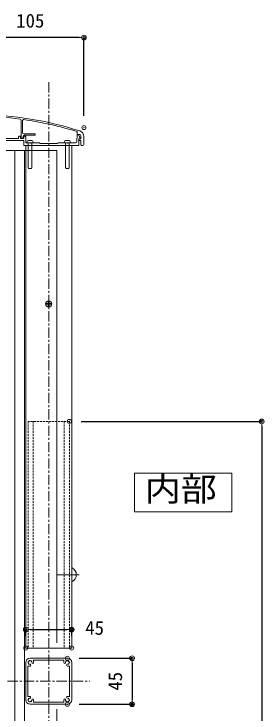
# Model space of a CAD drawing. Units: millimetres, scale not verified. Extents: x -1682 to 1682, y -1188 to 1188.
# Drawn here: x -131 to 114, y 41 to 725 of the extents above; entities that cross this region are included whole.
import ezdxf
from ezdxf.enums import TextEntityAlignment as Align

# ---------------------------------------------------------------- set-up
doc = ezdxf.new("R2010")
doc.units = ezdxf.units.MM
doc.header["$LTSCALE"] = 8
doc.header["$PDMODE"] = 32
doc.header["$PDSIZE"] = 4
doc.linetypes.add('USER1', pattern=[2, 1.25, -0.25, 0.25, -0.25])
doc.linetypes.add('USER3', pattern=[0.375, 0.25, -0.125])
for name, color, linetype, lineweight in [('0-0_0', 7, 'Continuous', 18), ('0-1_DEFPOINTS', 7, 'Continuous', 18), ('0-4_アンカー', 4, 'Continuous', 18), ('0-6_6ﾊｯﾁﾝｸﾞ', 4, 'Continuous', 18), ('0-7_2躯体線', 4, 'Continuous', 18), ('0-8_3中心線', 2, 'USER1', 18), ('0-9_41ｱﾙﾐ', 6, 'Continuous', 18), ('0-C_P4-12', 7, 'Continuous', 18), ('1-3_101', 7, 'Continuous', 18)]:
    doc.layers.add(name, color=color, linetype=linetype, lineweight=lineweight)
doc.layers.add('0-A_1手摺寸法', color=7, linetype='Continuous')
doc.layers.add('1-5_8寸法', color=7, linetype='Continuous')
doc.styles.add('ＭＳ ゴシック', font='')
doc.styles.get('ＭＳ ゴシック').set_extended_font_data('MS Gothic')

# ---------------------------------------------------------------- blocks, each defined once
blk = doc.blocks.new('_ORIGIN2')
at = {"layer": '0-0_0'}
blk.add_line((-0.5, 0), (-1, 0), dxfattribs=at)
for radius in [0.5, 0.25]:
    blk.add_circle((0, 0), radius, dxfattribs=at)
blk = doc.blocks.new('D39')
at = {"layer": '0-1_DEFPOINTS'}
for p in [(-32.779, -1649.064), (-32.779, -1694.064), (30.548, -1694.064)]:
    blk.add_point(p, dxfattribs=at)
at = {"layer": '0-A_1手摺寸法'}
for p, q in [((-21.279, -1649.064), (30.548, -1649.064)), ((30.548, -1653.664), (30.548, -1689.464)), ((-21.279, -1694.064), (30.548, -1694.064))]:
    blk.add_line(p, q, dxfattribs=at)
at = {"layer": '0-A_1手摺寸法', "xscale": 4.6, "yscale": 4.6}
for p, rotation in [((30.548, -1649.064), 90), ((30.548, -1694.064), 270)]:
    blk.add_blockref('_ORIGIN2', p, dxfattribs=dict(at, rotation=rotation))
at = {"layer": '0-A_1手摺寸法', "style": 'ＭＳ ゴシック'}
blk.add_text('45', height=13.49, rotation=90, dxfattribs=at).set_placement((24.798, -1680.764), align=Align.BOTTOM_LEFT)
blk = doc.blocks.new('D40')
at = {"layer": '0-1_DEFPOINTS'}
for p in [(-28.579, -1620.978), (-73.579, -1639.064), (-28.579, -1639.064)]:
    blk.add_point(p, dxfattribs=at)
at = {"layer": '0-A_1手摺寸法'}
for p, q in [((-73.579, -1627.564), (-73.579, -1620.978)), ((-68.979, -1620.978), (-33.179, -1620.978)), ((-28.579, -1627.564), (-28.579, -1620.978))]:
    blk.add_line(p, q, dxfattribs=at)
at = {"layer": '0-A_1手摺寸法', "xscale": 4.6, "yscale": 4.6, "rotation": 180}
blk.add_blockref('_ORIGIN2', (-73.579, -1620.978), dxfattribs=at)
at = {"layer": '0-A_1手摺寸法', "xscale": 4.6, "yscale": 4.6}
blk.add_blockref('_ORIGIN2', (-28.579, -1620.978), dxfattribs=at)
at = {"layer": '0-A_1手摺寸法', "style": 'ＭＳ ゴシック'}
blk.add_text('45', height=13.49, dxfattribs=at).set_placement((-15.311, -1630.178), align=Align.BOTTOM_LEFT)
blk = doc.blocks.new('D43')
at = {"layer": '0-1_DEFPOINTS'}
for p in [(-121.579, -1041.788), (-121.579, -1118.355), (-16.579, -1129.828)]:
    blk.add_point(p, dxfattribs=at)
at = {"layer": '0-A_1手摺寸法'}
for p, q in [((-121.579, -1106.855), (-121.579, -1041.788)), ((-21.179, -1041.788), (-116.979, -1041.788)), ((-16.579, -1118.328), (-16.579, -1041.788))]:
    blk.add_line(p, q, dxfattribs=at)
at = {"layer": '0-A_1手摺寸法', "xscale": 4.6, "yscale": 4.6, "rotation": 180}
blk.add_blockref('_ORIGIN2', (-121.579, -1041.788), dxfattribs=at)
at = {"layer": '0-A_1手摺寸法', "xscale": 4.6, "yscale": 4.6}
blk.add_blockref('_ORIGIN2', (-16.579, -1041.788), dxfattribs=at)
at = {"layer": '0-A_1手摺寸法', "style": 'ＭＳ ゴシック'}
blk.add_text('105', height=13.49, dxfattribs=at).set_placement((-82.879, -1036.038), align=Align.BOTTOM_LEFT)
blk = doc.blocks.new('D63')
at = {"layer": '0-1_DEFPOINTS'}
blk.add_point((-30.829, -1417.355), dxfattribs=at)
at = {"layer": '0-A_1手摺寸法'}
for p, q in [((-19.329, -1417.355), (157.384, -1417.355)), ((157.384, -1421.955), (157.384, -2212.755))]:
    blk.add_line(p, q, dxfattribs=at)
at = {"layer": '0-A_1手摺寸法', "xscale": 4.6, "yscale": 4.6, "rotation": 90}
blk.add_blockref('_ORIGIN2', (157.384, -1417.355), dxfattribs=at)
blk = doc.blocks.new('A$C064C2458')
at = {"layer": '1-3_101'}
for p, q in [((0.2, 10.604), (0.2, 9.504)), ((6, 10.804), (0.4, 10.804)), ((0.4, 9.304), (4.5, 9.304)), ((5, 8.804), (5, 4)), ((6.5, 7.3), (6.5, 10.304)), ((38, 8.5), (38, 7.3)), ((39.763, 9), (38.5, 9)), ((39.963, 7.2), (39.963, 8.8)), ((42.8, 7), (40.163, 7)), ((43, 8.8), (43, 7.2)), ((44.5, 9), (43.2, 9)), ((45, 3), (45, 8.5)), ((95.488, 10.312), (95.059, 3.438)), ((96.654, 10.5), (95.688, 10.5)), ((98.399, 6.77), (97.122, 10.176)), ((0, 3), (0, 2.5)), ((4.5, 3.5), (0.5, 3.5)), ((4, 1.8), (4, 0.2)), ((4.2, 0), (6.5, 0)), ((37.5, 6.8), (7, 6.8)), ((7, 0.5), (7, 4.8)), ((43, 4.8), (43, 0.5)), ((43.5, 0), (96.5, 0)), ((97, 0.5), (97, 6.3)), ((97.2, 6.5), (98.211, 6.5))]:
    blk.add_line(p, q, dxfattribs=at)
for points in [[(0.5, 2), (2.5, 2), (3.8, 2)], [(7.2, 5), (24.48, 5), (25, 5.3), (25.52, 5), (42.8, 5)], [(94.061, 2.5), (86.32, 2.5), (85.8, 2.2), (85.28, 2.5), (76.5, 2.5), (76, 2), (59, 2), (58.5, 2.5), (49.72, 2.5), (49.2, 2.2), (48.68, 2.5), (45.5, 2.5)]]:
    blk.add_lwpolyline(points, dxfattribs=at)
for centre, radius, start, end in [((0.4, 10.604), 0.2, 90, 180), ((0.4, 9.504), 0.2, 180, 270), ((4.5, 8.804), 0.5, 0, 90), ((6, 10.304), 0.5, 0, 90), ((7, 7.3), 0.5, 180, 270), ((37.5, 7.3), 0.5, 270, 0), ((38.5, 8.5), 0.5, 90, 180), ((39.763, 8.8), 0.2, 0, 90), ((40.163, 7.2), 0.2, 180, 270), ((42.8, 7.2), 0.2, 270, 0), ((43.2, 8.8), 0.2, 90, 180), ((44.5, 8.5), 0.5, 0, 90), ((95.688, 10.3), 0.2, 90, 176.42367), ((96.654, 10), 0.5, 20.55605, 90), ((0.5, 3), 0.5, 90, 180), ((0.5, 2.5), 0.5, 180, 270), ((3.8, 1.8), 0.2, 0, 90), ((4.2, 0.2), 0.2, 180, 270), ((4.5, 4), 0.5, 270, 0), ((6.5, 0.5), 0.5, 270, 0), ((7.2, 4.8), 0.2, 90, 180), ((42.8, 4.8), 0.2, 0, 90), ((43.5, 0.5), 0.5, 180, 270), ((45.5, 3), 0.5, 180, 270), ((94.061, 3.5), 1, 270, 356.42367), ((96.5, 0.5), 0.5, 270, 0), ((97.2, 6.3), 0.2, 90, 180), ((98.211, 6.7), 0.2, 270, 20.55605)]:
    blk.add_arc(centre, radius, start, end, dxfattribs=at)
blk = doc.blocks.new('A$C3E486E1C')
at = {"layer": '0-9_41ｱﾙﾐ'}
for p, q in [((0, 1), (0, 29)), ((3.007, 30), (1, 30)), ((3, 13.5), (3, 27.493)), ((43.5, 24.838), (43.5, 7.4)), ((45, 12.5), (45, 24.364)), ((3, 2.5), (3, 10.5)), ((4.5, 13), (3.5, 13)), ((3.5, 11), (4.5, 11)), ((5, 11.5), (5, 12.5)), ((43.7, 7.2), (45.3, 7.2)), ((45.5, 7.4), (45.5, 9)), ((56.7, 11.5), (46, 11.5)), ((46.5, 10), (56.7, 10)), ((57.2, 10.5), (57.2, 11)), ((98.48, 11.2), (98.48, 13.075)), ((98.98, 10.7), (101, 10.7)), ((102, 9.7), (102, 6.7)), ((105, 1), (105, 8.548)), ((1, 0), (5.5, 0)), ((5.5, 2), (3.5, 2)), ((6, 0.5), (6, 1.5)), ((99.91, 6.237), (100.209, 5.342)), ((101.8, 6.5), (100.1, 6.5)), ((100.683, 5), (101.5, 5)), ((102, 4.5), (102, 0.5)), ((102.5, 0), (104, 0))]:
    blk.add_line(p, q, dxfattribs=at)
for centre, radius, start, end in [((1, 29), 1, 90, 180), ((4, 27.493), 1, 89.50975, 180), ((1.26, -292.757), 322.762, 72.02754, 89.68976), ((1.26, -292.757), 321.262, 82.60145, 89.50975), ((42.5, 24.838), 1, 0, 82.60145), ((46, 24.364), 1, 81.96957, 180), ((1.26, -292.757), 321.262, 72.45031, 81.96957), ((99, 8.548), 6, 0, 72.03027), ((3.5, 13.5), 0.5, 180, 270), ((3.5, 10.5), 0.5, 90, 180), ((4.5, 12.5), 0.5, 0, 90), ((4.5, 11.5), 0.5, 270, 0), ((43.7, 7.4), 0.2, 180, 270), ((46, 12.5), 1, 180, 270), ((45.3, 7.4), 0.2, 270, 0), ((46.5, 9), 1, 90, 180), ((56.7, 11), 0.5, 0, 90), ((56.7, 10.5), 0.5, 270, 0), ((97.98, 13.075), 0.5, 0, 72.45031), ((98.98, 11.2), 0.5, 180, 270), ((101, 9.7), 1, 0, 90), ((1, 1), 1, 180, 270), ((3.5, 2.5), 0.5, 180, 270), ((5.5, 1.5), 0.5, 0, 90), ((5.5, 0.5), 0.5, 270, 0), ((100.1, 6.3), 0.2, 90, 198.43495), ((100.683, 5.5), 0.5, 198.43495, 270), ((101.5, 4.5), 0.5, 0, 90), ((101.8, 6.7), 0.2, 270, 0), ((102.5, 0.5), 0.5, 180, 270), ((104, 1), 1, 270, 0)]:
    blk.add_arc(centre, radius, start, end, dxfattribs=at)

msp = doc.modelspace()

# ---------------------------------------------------------------- linework, layer by layer
at = {"layer": '0-0_0'}
for p, q in [((-119.024, 596.106), (-119.024, 104.397)), ((-74.024, 596.106), (-74.024, 104.397))]:
    msp.add_line(p, q, dxfattribs=at)
at = {"layer": '0-1_DEFPOINTS'}
msp.add_line((-119.024, 104.397), (-74.024, 104.397), dxfattribs=at)
at = {"layer": '0-4_アンカー'}
msp.add_line((-119.024, 596.106), (-74.024, 596.106), dxfattribs=at)
at = {"layer": '0-4_アンカー', "linetype": 'USER3'}
for p, q in [((-116.774, 326.106), (-116.774, 104.397)), ((-76.274, 326.106), (-116.774, 326.106)), ((-111.774, 326.106), (-111.774, 104.397)), ((-81.274, 326.106), (-81.274, 104.397)), ((-76.274, 326.106), (-76.274, 104.397))]:
    msp.add_line(p, q, dxfattribs=at)
at = {"layer": '0-6_6ﾊｯﾁﾝｸﾞ'}
for p, q in [((-117.834, 599.106), (-117.834, 598.806)), ((-112.034, 598.606), (-117.634, 598.606)), ((-116.584, 598.606), (-116.584, 574.568)), ((-113.834, 601.106), (-115.834, 601.106)), ((-113.084, 598.606), (-113.084, 574.568)), ((-111.834, 599.106), (-111.834, 598.806)), ((-81.234, 599.106), (-81.234, 598.806)), ((-81.034, 598.606), (-75.434, 598.606)), ((-79.984, 598.606), (-79.984, 574.568)), ((-79.234, 601.106), (-77.234, 601.106)), ((-76.484, 598.606), (-76.484, 574.568)), ((-75.234, 599.106), (-75.234, 598.806)), ((-116.584, 574.568), (-116.17, 573.568)), ((-113.084, 574.568), (-113.498, 573.568)), ((-79.984, 574.568), (-79.57, 573.568)), ((-76.484, 574.568), (-76.898, 573.568)), ((-113.498, 573.568), (-116.17, 573.568)), ((-79.57, 573.568), (-76.898, 573.568)), ((-93.224, 441.106), (-99.824, 441.106)), ((-97.399, 441.481), (-98.928, 441.481)), ((-98.928, 440.731), (-98.928, 441.481)), ((-97.399, 440.731), (-98.928, 440.731)), ((-96.899, 443.51), (-96.899, 441.981)), ((-96.899, 443.51), (-96.149, 443.51)), ((-96.899, 438.702), (-96.899, 440.231)), ((-96.899, 438.702), (-96.149, 438.702)), ((-96.524, 437.806), (-96.524, 444.406)), ((-96.149, 443.51), (-96.149, 441.981)), ((-96.149, 438.702), (-96.149, 440.231)), ((-95.649, 441.481), (-94.12, 441.481)), ((-95.649, 440.731), (-94.12, 440.731)), ((-94.12, 440.731), (-94.12, 441.481))]:
    msp.add_line(p, q, dxfattribs=at)
msp.add_circle((-96.524, 441.106), 3, dxfattribs=at)
for centre, radius, start, end in [((-115.834, 599.106), 2, 90, 180), ((-117.634, 598.806), 0.2, 180, 270), ((-113.834, 599.106), 2, 0, 90), ((-112.034, 598.806), 0.2, 270, 0), ((-79.234, 599.106), 2, 90, 180), ((-81.034, 598.806), 0.2, 180, 270), ((-77.234, 599.106), 2, 0, 90), ((-75.434, 598.806), 0.2, 270, 0), ((-97.399, 441.981), 0.5, 270, 0), ((-97.399, 440.231), 0.5, 0, 90), ((-95.649, 441.981), 0.5, 180, 270), ((-95.649, 440.231), 0.5, 90, 180)]:
    msp.add_arc(centre, radius, start, end, dxfattribs=at)
at = {"layer": '0-7_2躯体線'}
for p, q in [((-74.024, 169.356), (-74.024, 182.856)), ((-73.524, 182.856), (-74.024, 182.856)), ((-88.964, 176.106), (-66.708, 176.106)), ((-73.524, 169.356), (-74.024, 169.356))]:
    msp.add_line(p, q, dxfattribs=at)
msp.add_arc((-77.219, 176.106), 7.695, 298.69866, 61.30134, dxfattribs=at)
at = {"layer": '0-8_3中心線'}
for p, q in [((-96.524, 657.955), (-96.524, -887.018)), ((-136.831, 71.897), (-56.217, 71.897))]:
    msp.add_line(p, q, dxfattribs=at)
at = {"layer": '0-9_41ｱﾙﾐ'}
for p, q in [((-159.024, 591.106), (-88.524, 591.106)), ((-129.524, -423.894), (-129.524, 591.106)), ((-120.274, -423.894), (-120.274, 591.106)), ((-88.524, 109.397), (-88.524, 591.106)), ((-119.024, 90.197), (-119.024, 53.597)), ((-114.824, 94.397), (-78.224, 94.397)), ((-111.324, 92.397), (-81.724, 92.397)), ((-111.324, 90.197), (-111.324, 92.397)), ((-81.724, 90.197), (-81.724, 92.397)), ((-74.024, 90.197), (-74.024, 53.597)), ((-117.024, 86.697), (-117.024, 57.097)), ((-117.024, 86.697), (-114.824, 86.697)), ((-76.024, 86.697), (-78.224, 86.697)), ((-76.024, 86.697), (-76.024, 57.097)), ((-117.024, 57.097), (-114.824, 57.097)), ((-76.024, 57.097), (-78.224, 57.097)), ((-114.824, 49.397), (-78.224, 49.397)), ((-111.324, 53.597), (-111.324, 51.397)), ((-111.324, 51.397), (-81.724, 51.397)), ((-81.724, 53.597), (-81.724, 51.397)), ((-88.524, -423.894), (-88.524, 44.397))]:
    msp.add_line(p, q, dxfattribs=at)
for centre, radius, start, end in [((-114.824, 90.197), 4.2, 90, 180), ((-116.273, 90.586), 0.5, 165, 232.97569), ((-116.273, 90.586), 0.5, 97.02431, 165), ((-114.824, 90.197), 1.75, 180.35889, 195), ((-114.824, 90.197), 1.75, 195, 209.64111), ((-115.884, 89.137), 0.5, 157.02431, 225), ((-114.824, 90.197), 1.75, 135, 149.64111), ((-114.824, 90.197), 1.75, 120.35889, 135), ((-115.212, 91.646), 0.5, 105, 172.97569), ((-115.212, 91.646), 0.5, 37.02431, 105), ((-114.824, 90.197), 1.75, 75, 89.64111), ((-114.824, 90.197), 1.75, 60.35889, 75), ((-113.763, 91.258), 0.5, 45, 112.97569), ((-113.763, 91.258), 0.5, 337.02431, 45), ((-114.824, 90.197), 1.75, 15, 29.64111), ((-114.824, 90.197), 1.75, 0, 15), ((-112.199, 90.197), 0.875, 180, 0), ((-80.849, 90.197), 0.875, 180, 360), ((-78.224, 90.197), 1.75, 165, 180), ((-78.224, 90.197), 1.75, 150.35889, 165), ((-79.284, 91.258), 0.5, 135, 202.97569), ((-79.284, 91.258), 0.5, 67.02431, 135), ((-78.224, 90.197), 1.75, 105, 119.64111), ((-78.224, 90.197), 1.75, 90.35889, 105), ((-77.836, 91.646), 0.5, 75, 142.97569), ((-78.224, 90.197), 4.2, 360, 90), ((-77.836, 91.646), 0.5, 7.02431, 75), ((-78.224, 90.197), 1.75, 45, 59.64111), ((-78.224, 90.197), 1.75, 30.35889, 45), ((-77.163, 89.137), 0.5, 315, 22.97569), ((-76.775, 90.586), 0.5, 15, 82.97569), ((-78.224, 90.197), 1.75, 330.35889, 345), ((-78.224, 90.197), 1.75, 345, 359.64111), ((-76.775, 90.586), 0.5, 307.02431, 15), ((-115.884, 89.137), 0.5, 225, 292.97569), ((-114.824, 90.197), 1.75, 240.35889, 255), ((-114.824, 90.197), 1.75, 255, 269.64111), ((-114.824, 87.572), 0.875, 270, 90), ((-78.224, 87.572), 0.875, 90, 270), ((-78.224, 90.197), 1.75, 270.35889, 285), ((-78.224, 90.197), 1.75, 285, 299.64111), ((-77.163, 89.137), 0.5, 247.02431, 315), ((-115.884, 54.658), 0.5, 135, 202.97569), ((-115.884, 54.658), 0.5, 67.02431, 135), ((-114.824, 53.597), 1.75, 105, 119.64111), ((-114.824, 53.597), 1.75, 90.35889, 105), ((-114.824, 56.222), 0.875, 270, 90), ((-78.224, 56.222), 0.875, 90, 270), ((-78.224, 53.597), 1.75, 75, 89.64111), ((-78.224, 53.597), 1.75, 60.35889, 75), ((-77.163, 54.658), 0.5, 45, 112.97569), ((-77.163, 54.658), 0.5, 337.02431, 45), ((-114.824, 53.597), 4.2, 180, 270), ((-116.273, 53.209), 0.5, 127.02431, 195), ((-116.273, 53.209), 0.5, 195, 262.97569), ((-114.824, 53.597), 1.75, 165, 179.64111), ((-114.824, 53.597), 1.75, 150.35889, 165), ((-114.824, 53.597), 1.75, 210.35889, 225), ((-114.824, 53.597), 1.75, 225, 239.64111), ((-115.212, 52.148), 0.5, 187.02431, 255), ((-115.212, 52.148), 0.5, 255, 322.97569), ((-114.824, 53.597), 1.75, 270.35889, 285), ((-114.824, 53.597), 1.75, 285, 299.64111), ((-113.763, 52.537), 0.5, 247.02431, 315), ((-113.763, 52.537), 0.5, 315, 22.97569), ((-114.824, 53.597), 1.75, 330.35889, 345), ((-114.824, 53.597), 1.75, 345, 0), ((-112.199, 53.597), 0.875, 0, 180), ((-80.849, 53.597), 0.875, 360, 180), ((-78.224, 53.597), 1.75, 180, 195), ((-78.224, 53.597), 1.75, 195, 209.64111), ((-79.284, 52.537), 0.5, 157.02431, 225), ((-79.284, 52.537), 0.5, 225, 292.97569), ((-78.224, 53.597), 1.75, 240.35889, 255), ((-78.224, 53.597), 1.75, 255, 269.64111), ((-77.836, 52.148), 0.5, 217.02431, 285), ((-78.224, 53.597), 4.2, 270, 360), ((-77.836, 52.148), 0.5, 285, 352.97569), ((-78.224, 53.597), 1.75, 300.35889, 315), ((-78.224, 53.597), 1.75, 315, 329.64111), ((-76.775, 53.209), 0.5, 277.02431, 345), ((-78.224, 53.597), 1.75, 15, 29.64111), ((-78.224, 53.597), 1.75, 0.35889, 15), ((-76.775, 53.209), 0.5, 345, 52.97569)]:
    msp.add_arc(centre, radius, start, end, dxfattribs=at)
at = {"layer": '0-C_P4-12'}
msp.add_line((-12.476, 275.519), (-12.476, 237.509), dxfattribs=at)
msp.add_lwpolyline([(-12.476, 237.509), (82.85, 237.509), (82.85, 275.519), (-12.476, 275.519)], dxfattribs=at)

# ---------------------------------------------------------------- block references
at = {"layer": '0-A_1手摺寸法'}
for name, p in [('D43', (-45.445, 1743.461)), ('A$C064C2458', (-164.024, 596.106)), ('D63', (-45.445, 1743.461)), ('D40', (-45.445, 1743.461)), ('D39', (-45.445, 1743.461))]:
    msp.add_blockref(name, p, dxfattribs=at)
at = {"layer": '1-5_8寸法'}
msp.add_blockref('A$C3E486E1C', (-167.024, 596.106), dxfattribs=at)

# ---------------------------------------------------------------- texts
at = {"layer": '0-C_P4-12', "style": 'ＭＳ ゴシック', "width": 1.1}
msp.add_text('内部', height=23.46, dxfattribs=at).set_placement((-2.417, 241.142), align=Align.BOTTOM_LEFT)

doc.saveas('drawing.dxf')
